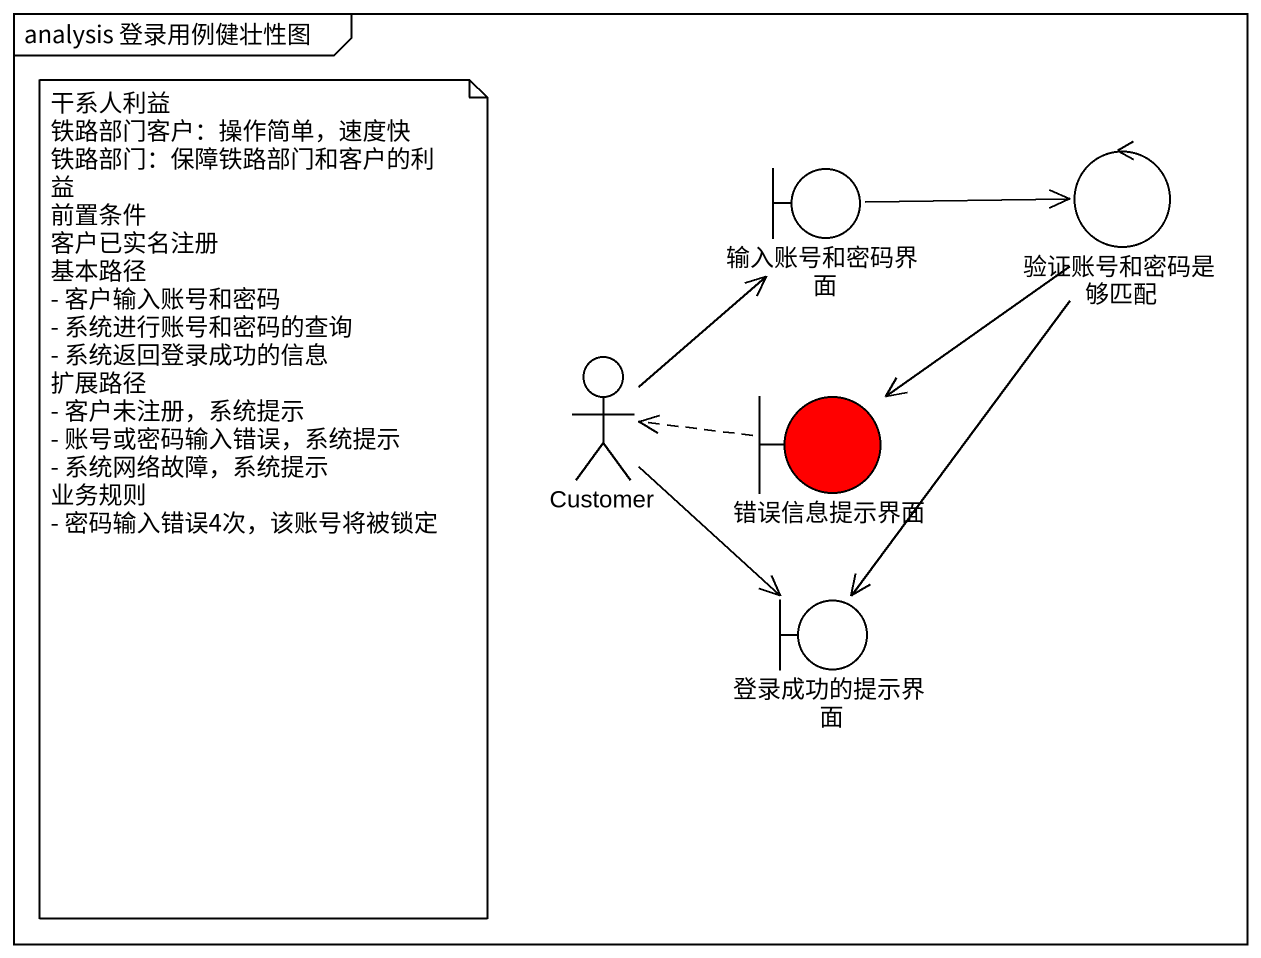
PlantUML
@startuml
mainframe analysis 登录用例健壮性图
boundary 输入账号和密码界面
control 验证账号和密码是够匹配
actor Customer
boundary 错误信息提示界面 #FF0000
boundary 登录成功的提示界面
输入账号和密码界面 -right-> 验证账号和密码是够匹配
验证账号和密码是够匹配 --> 错误信息提示界面
验证账号和密码是够匹配 --> 登录成功的提示界面
Customer -up-> 输入账号和密码界面
Customer --> 登录成功的提示界面
错误信息提示界面 .left.> Customer
note as N1
  干系人利益
  铁路部门客户：操作简单，速度快
  铁路部门：保障铁路部门和客户的利益
  前置条件
  客户已实名注册
  基本路径
  - 客户输入账号和密码
  - 系统进行账号和密码的查询
  - 系统返回登录成功的信息
  扩展路径
  - 客户未注册，系统提示
  - 账号或密码输入错误，系统提示
  - 系统网络故障，系统提示
  业务规则
  - 密码输入错误4次，该账号将被锁定
end note
@enduml
